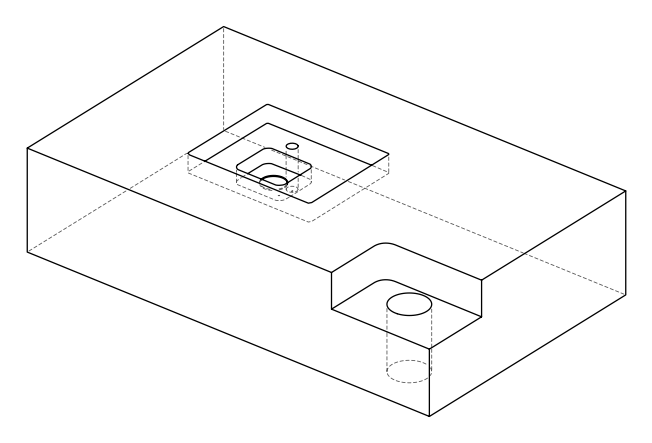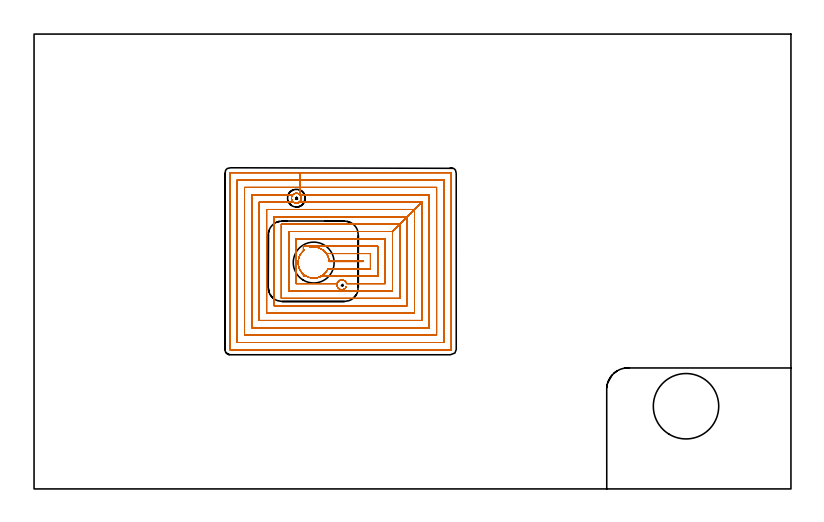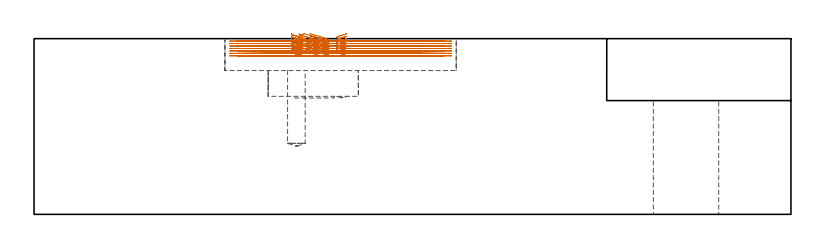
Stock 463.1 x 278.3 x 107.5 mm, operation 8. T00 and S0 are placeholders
(PLAN: 9 operations, 7 tool changes, 119.8 min)
(1 SPOT_DRILL | STEP1POCKET | NXT0321_9005460120000 | 0.03 min | 3844 mm3)
(2 SPOT_DRILL_1 | STEP1POCKET_1 | NXT0321_9005460120000 | 0.03 min | 2092 mm3)
(3 INDEXABLE_INSERT_DRILL_THROUGH_HOLE_FROM_SOLID | STEP1HOLE | NXT0302_035 | 0.3 min | 135011 mm3)
(4 DRILL_BLIND_HOLE_INTO_CENTER | STEP1POCKET | NXT0301_023 | 0.02 min | 15 mm3)
(5 DRILL_BLIND_HOLE_INTO_CENTER_1 | STEP1POCKET_1 | NXT0301_079 | 0.2 min | 4186 mm3)
(6 INDEXABLE_INSERT_DRILL_BLIND_HOLE_FROM_SOLID | STEP1POCKET_2 | UGT0302_004 | 0.02 min | 17801 mm3)
(7 MILL_CORNER_NOTCH_RECTANGULAR | CORNER_NOTCH_RECTANGULAR | NXT0201_012 | Follow Part, ap 4, ae 75% | 18.55 min | 267143 mm3)
(8 MILL_RECTANGULAR_POCKET | POCKET_RECTANGULAR_STRAIGHT | UGT0201_014 | Follow Part, ap 1.5, ae 75% | 98.09 min | 301550 mm3)
(9 MILL_RECTANGULAR_POCKET_1 | POCKET_RECTANGULAR_STRAIGHT_1 | NXT0201_012 | Follow Part, ap 4, ae 75% | 2.55 min | 32437 mm3)
(TOOL NXT0321_9005460120000 | NC Spot Drill, 142deg, 12mm, Carbide, Uncoated | D12 PA142 FL30 Z2)
(TOOL NXT0302_035 | Index. Insert Drill 40mm [880-D4000L40-05] | D40 PA176 FL200 Z2)
(TOOL NXT0301_023 | Carbide Drill 5.2mm [860.1-0520-016A1-MM 2214] | D5.2 PA140 FL28 Z2)
(TOOL NXT0301_079 | Carbide Drill 10.8mm [860.1-1080-032A1-MM 2214] | D10.8 PA140 FL55 Z2)
(TOOL UGT0302_004 | Indexable Insert Drill 25mm | D25 PA180 FL50 Z2)
(TOOL NXT0201_012 | ENDMILL 16mm [2P460-1600-NA 1630] | D16 FL38 Z6)
(TOOL UGT0201_014 | End mill 6 mm | D6 FL24 Z4)
(OP 8 MILL_RECTANGULAR_POCKET, part 1 of 2)
G17 G21 G94 G90
T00 M6
G54
G17 G0 G90 X168.656 Y147.668 S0 M3
G43 Z117.5 H0
Z110.5
G94 G1 X169.035 Y147.777 Z110.394 F250.
X170.236 Y147.964 Z110.068
X171.452 Y147.996 Z109.742
X172.662 Y147.873 Z109.417
X173.846 Y147.598 Z109.091
X174.986 Y147.174 Z108.765
X176.062 Y146.608 Z108.439
X176.424 Y146.364 Z108.322
X176.654 Y146.209 Z108.248
X176.874 Y146.041 Z108.174
X177.644 Y145.386 Z107.903
X178.326 Y144.665 Z107.637
X178.923 Y143.889 Z107.375
X179.026 Y143.738 Z107.326
X179.124 Y143.583 Z107.276
X179.357 Y143.214 Z107.159
X179.794 Y142.345 Z106.899
X180.14 Y141.436 Z106.638
X180.392 Y140.496 Z106.378
X180.547 Y139.536 Z106.117
X180.575 Y139.1 Z106.
X201.3 F500.
Y139.5
X180.541
G0 X165.583 Y130.776 Z110.5
G1 X166.27 Y130.311 Z110.278 F250.
X167.322 Y129.777 Z109.961
X168.432 Y129.377 Z109.645
X169.583 Y129.117 Z109.329
X170.757 Y129.002 Z109.013
X171.936 Y129.033 Z108.697
X173.102 Y129.209 Z108.381
X174.238 Y129.528 Z108.065
X175.325 Y129.986 Z107.749
X176.348 Y130.574 Z107.433
X177.29 Y131.284 Z107.117
X178.136 Y132.105 Z106.801
X178.813 Y132.938 Z106.513
X179.052 Y133.303 Z106.396
X179.506 Y134.078 Z106.156
X179.641 Y134.335 Z106.078
X179.76 Y134.6 Z106.
X205.8 F500.
Y144.
X178.837
G0 X162.006 Y135.808 Z110.5
G1 X162.197 Y135.175 Z110.323 F250.
X162.69 Y134.07 Z109.998
X163.319 Y133.036 Z109.674
X163.585 Y132.689 Z109.557
X163.947 Y132.27 Z109.409
X164.221 Y131.953 Z109.296
X164.96 Y131.253 Z109.024
X165.293 Y130.971 Z108.907
X166.251 Y130.323 Z108.597
X167.28 Y129.795 Z108.287
X168.367 Y129.396 Z107.977
X169.493 Y129.132 Z107.667
X170.643 Y129.007 Z107.357
X171.8 Y129.022 Z107.047
X172.946 Y129.177 Z106.737
X174.066 Y129.47 Z106.427
X175.141 Y129.897 Z106.117
X175.527 Y130.1 Z106.
X210.3 F500.
Y148.5
X164.8
Y145.609
G0 X165.368 Y146.079 Z110.5
G1 X165.242 Y145.99 Z110.458 F250.
X164.995 Y145.79 Z110.373
X164.353 Y145.2 Z110.14
X163.581 Y144.321 Z109.826
X163.33 Y143.965 Z109.71
X162.832 Y143.179 Z109.46
X162.618 Y142.798 Z109.343
X162.243 Y141.953 Z109.095
X162.104 Y141.538 Z108.978
X161.965 Y141.124 Z108.861
X161.707 Y139.942 Z108.537
X161.601 Y138.736 Z108.213
X161.648 Y137.527 Z107.888
X161.848 Y136.334 Z107.564
X162.197 Y135.175 Z107.24
X162.69 Y134.07 Z106.916
X163.319 Y133.036 Z106.591
X163.585 Y132.689 Z106.474
X163.947 Y132.27 Z106.326
X164.221 Y131.953 Z106.214
X164.8 Y131.404 Z106.
Y130.1
X166.67
G0 X191.02 Y123.656 Z110.5
G1 X191.005 Y123.613 Z110.488
X190.93 Y123.463 Z110.443
X190.798 Y123.249 Z110.375
X190.419 Y122.784 Z110.215
X189.955 Y122.405 Z110.054
X189.74 Y122.272 Z109.986
X189.592 Y122.197 Z109.942
X189.066 Y122.009 Z109.792
X188.607 Y121.925 Z109.667
X188.148 Y121.913 Z109.544
X187.633 Y121.989 Z109.404
X187.206 Y122.115 Z109.285
X186.828 Y122.292 Z109.173
X186.266 Y122.708 Z108.986
X185.83 Y123.222 Z108.805
X185.57 Y123.683 Z108.664
X185.38 Y124.218 Z108.511
X185.329 Y124.454 Z108.447
X185.315 Y124.696 Z108.382
X185.3 Y124.945 Z108.315
X185.36 Y125.489 Z108.168
X185.511 Y125.977 Z108.031
X185.781 Y126.525 Z107.868
X185.8 Y126.555 Z107.858
X186.101 Y126.933 Z107.728
X186.277 Y127.108 Z107.662
X186.667 Y127.414 Z107.529
X186.684 Y127.425 Z107.524
X187.231 Y127.692 Z107.361
X187.724 Y127.838 Z107.223
X188.135 Y127.887 Z107.112
X188.661 Y127.874 Z106.971
X189.005 Y127.812 Z106.877
X189.528 Y127.626 Z106.729
X189.967 Y127.379 Z106.594
X190.488 Y126.937 Z106.411
X190.907 Y126.375 Z106.223
X191.08 Y126.007 Z106.114
X191.169 Y125.71 Z106.031
X191.202 Y125.6 Z106.
X214.8 F500.
Y153.
X160.3
Y125.6
X185.395
G0 X157.621 Y177.094 Z110.5
G1 X157.593 Y177.172 Z110.478 F250.
X157.573 Y177.251 Z110.456
X157.53 Y177.517 Z110.384
X157.512 Y178.023 Z110.248
X157.57 Y178.509 Z110.117
X157.694 Y178.934 Z109.998
X157.954 Y179.479 Z109.836
X158.085 Y179.689 Z109.77
X158.239 Y179.88 Z109.704
X158.644 Y180.263 Z109.555
X158.897 Y180.431 Z109.474
X159.456 Y180.704 Z109.307
X159.814 Y180.818 Z109.206
X160.347 Y180.887 Z109.062
X160.818 Y180.875 Z108.936
X161.235 Y180.801 Z108.822
X161.722 Y180.628 Z108.684
X162.207 Y180.354 Z108.535
X162.702 Y179.928 Z108.36
X163.113 Y179.359 Z108.172
X163.163 Y179.252 Z108.14
X163.297 Y178.961 Z108.054
X163.433 Y178.483 Z107.921
X163.488 Y178.023 Z107.797
X163.472 Y177.563 Z107.674
X163.446 Y177.429 Z107.637
X163.382 Y177.104 Z107.548
X163.184 Y176.568 Z107.395
X163.139 Y176.479 Z107.368
X162.961 Y176.195 Z107.279
X162.611 Y175.772 Z107.132
X162.591 Y175.752 Z107.124
X162.18 Y175.423 Z106.983
X161.839 Y175.218 Z106.876
X161.809 Y175.203 Z106.867
X161.701 Y175.165 Z106.836
X161.265 Y175.009 Z106.712
X160.806 Y174.925 Z106.588
X160.347 Y174.913 Z106.464
X159.888 Y174.973 Z106.34
X159.387 Y175.121 Z106.2
X159.082 Y175.259 Z106.111
X159.043 Y175.281 Z106.099
X158.747 Y175.5 Z106.
X137.8 F500.
Y103.1
X237.3
Y175.5
X219.3 Y157.5
X155.8
Y121.1
X219.3
Y157.5
X223.8 Y162.
X151.3
Y116.6
X223.8
Y162.
X228.3 Y166.5
X146.8
Y112.1
X228.3
Y166.5
X232.8 Y171.
X142.3
Y107.6
X232.8
Y171.
X237.3 Y175.5
X162.277
G0 X157.537 Y178.234 Z110.5
G1 X157.512 Y178.023 Z110.443 F250.
X157.53 Y177.517 Z110.307
X157.573 Y177.251 Z110.235
X157.593 Y177.172 Z110.213
X157.669 Y176.964 Z110.154
X157.79 Y176.637 Z110.06
X158.034 Y176.211 Z109.929
X158.489 Y175.69 Z109.744
X159.043 Y175.281 Z109.559
X159.082 Y175.259 Z109.547
X159.387 Y175.121 Z109.457
X159.888 Y174.973 Z109.317
X160.347 Y174.913 Z109.193
X160.806 Y174.925 Z109.07
X161.265 Y175.009 Z108.945
X161.84 Y175.218 Z108.781
X162.18 Y175.423 Z108.675
X162.591 Y175.752 Z108.534
X162.611 Y175.772 Z108.526
X162.961 Y176.195 Z108.379
X163.139 Y176.479 Z108.289
X163.184 Y176.568 Z108.263
X163.382 Y177.104 Z108.109
X163.446 Y177.429 Z108.021
X163.472 Y177.563 Z107.984
X163.488 Y178.023 Z107.861
X163.433 Y178.483 Z107.737
X163.297 Y178.961 Z107.604
X163.163 Y179.252 Z107.518
X163.113 Y179.359 Z107.486
X162.702 Y179.928 Z107.298
X162.207 Y180.354 Z107.123
X161.722 Y180.628 Z106.974
X161.235 Y180.801 Z106.835
X160.818 Y180.875 Z106.722
X160.347 Y180.887 Z106.596
X159.814 Y180.818 Z106.451
X159.456 Y180.704 Z106.351
X158.897 Y180.431 Z106.184
X158.85 Y180.4 Z106.169
X158.644 Y180.263 Z106.103
X158.595 Y180.224 Z106.086
X158.365 Y180. Z106.
X133.3 F500.
Y98.6
X241.8
Y180.
X162.618
Y184.5
X128.8
Y94.1
X246.3
Y184.5
X162.618
Y189.
X124.3
Y89.6
X250.8
Y189.
X162.618
Y193.5
X120.
G3 X119.8 Y193.3 R0.2
G1 Y85.3
G3 X120. Y85.1 R0.2
G1 X255.1
G3 X255.3 Y85.3 R0.2
G1 Y193.3
G3 X255.1 Y193.5 R0.2
G1 X162.618
X161.618
G0 X168.652 Y147.679 Z109.
G1 X169.738 Y147.906 Z108.703 F250.
X170.924 Y148.001 Z108.384
X172.112 Y147.949 Z108.065
X173.285 Y147.748 Z107.746
X174.424 Y147.403 Z107.428
X175.511 Y146.919 Z107.109
X176.529 Y146.304 Z106.79
X176.876 Y146.039 Z106.673
X177.644 Y145.386 Z106.403
X178.326 Y144.665 Z106.137
X178.923 Y143.889 Z105.875
X179.17 Y143.529 Z105.758
X179.68 Y142.595 Z105.472
X180.082 Y141.61 Z105.187
X180.373 Y140.586 Z104.902
X180.547 Y139.536 Z104.617
X180.575 Y139.1 Z104.5
X201.3 F500.
Y139.5
X180.541
G0 X165.582 Y130.777 Z109.
G1 X166.282 Y130.304 Z108.774 F250.
X167.354 Y129.764 Z108.452
X168.484 Y129.362 Z108.131
X169.657 Y129.106 Z107.809
X170.852 Y128.999 Z107.488
X172.051 Y129.044 Z107.166
X173.235 Y129.239 Z106.845
X174.385 Y129.581 Z106.523
X175.483 Y130.066 Z106.201
X176.511 Y130.684 Z105.88
X177.453 Y131.427 Z105.558
X178.294 Y132.283 Z105.237
X178.564 Y132.626 Z105.12
X178.823 Y132.954 Z105.008
X179.052 Y133.303 Z104.896
X179.506 Y134.078 Z104.656
X179.641 Y134.335 Z104.578
X179.76 Y134.6 Z104.5
X205.8 F500.
Y144.
X178.837
G0 X162.002 Y135.807 Z109.
G1 X162.246 Y135.045 Z108.786 F250.
X162.722 Y134.008 Z108.48
X163.319 Y133.036 Z108.174
X163.585 Y132.689 Z108.057
X164.221 Y131.953 Z107.796
X164.955 Y131.258 Z107.525
X165.288 Y130.976 Z107.409
X166.246 Y130.326 Z107.098
X167.276 Y129.797 Z106.788
X168.362 Y129.398 Z106.478
X169.489 Y129.133 Z106.168
X170.64 Y129.007 Z105.858
X171.798 Y129.022 Z105.547
X172.945 Y129.177 Z105.237
X174.065 Y129.47 Z104.927
X175.141 Y129.897 Z104.617
X175.527 Y130.1 Z104.5
X210.3 F500.
Y148.5
X164.8
Y145.609
G0 X165.368 Y146.08 Z109.
G1 X165.242 Y145.99 Z108.958 F250.
X164.36 Y145.207 Z108.642
X163.581 Y144.321 Z108.326
X163.33 Y143.965 Z108.21
X162.832 Y143.179 Z107.96
X162.618 Y142.798 Z107.843
X162.167 Y141.75 Z107.537
X161.844 Y140.655 Z107.232
X161.654 Y139.53 Z106.926
X161.599 Y138.39 Z106.62
X161.681 Y137.252 Z106.314
X161.898 Y136.132 Z106.009
X162.246 Y135.045 Z105.703
X162.722 Y134.008 Z105.397
X163.319 Y133.036 Z105.091
X163.585 Y132.689 Z104.974
X164.221 Y131.953 Z104.714
X164.8 Y131.404 Z104.5
Y130.1
X166.671
G0 X191.021 Y123.657 Z109.
G1 X191.005 Y123.613 Z108.987
X190.93 Y123.463 Z108.943
X190.798 Y123.249 Z108.875
X190.419 Y122.784 Z108.714
X189.955 Y122.405 Z108.554
X189.74 Y122.272 Z108.486
X189.592 Y122.197 Z108.442
X189.066 Y122.009 Z108.292
X188.607 Y121.925 Z108.167
X188.148 Y121.913 Z108.044
X187.689 Y121.972 Z107.92
X187.206 Y122.115 Z107.785
X186.828 Y122.292 Z107.673
X186.266 Y122.708 Z107.486
X185.83 Y123.222 Z107.305
X185.57 Y123.683 Z107.163
X185.38 Y124.218 Z107.011
X185.327 Y124.461 Z106.945
X185.308 Y125.108 Z106.771
X185.423 Y125.744 Z106.598
X185.511 Y125.977 Z106.531
X185.781 Y126.525 Z106.368
X185.8 Y126.555 Z106.358
X186.101 Y126.933 Z106.228
X186.277 Y127.108 Z106.162
X186.667 Y127.414 Z106.029
X186.684 Y127.425 Z106.024
X187.231 Y127.692 Z105.861
X187.724 Y127.838 Z105.723
X188.135 Y127.887 Z105.612
X188.661 Y127.874 Z105.471
X188.874 Y127.842 Z105.413
X189.005 Y127.812 Z105.377
X189.527 Y127.626 Z105.229
X189.969 Y127.378 Z105.093
X190.488 Y126.937 Z104.911
X190.907 Y126.375 Z104.723
X191.08 Y126.007 Z104.614
X191.202 Y125.6 Z104.5
X214.8 F500.
Y153.
X160.3
Y125.6
X185.395
G0 X157.621 Y177.094 Z109.
G1 X157.593 Y177.172 Z108.978 F250.
X157.573 Y177.251 Z108.956
X157.53 Y177.517 Z108.884
X157.512 Y178.022 Z108.748
X157.571 Y178.514 Z108.616
X157.694 Y178.934 Z108.498
X157.954 Y179.479 Z108.336
X158.085 Y179.689 Z108.27
X158.365 Y180.015 Z108.155
X158.689 Y180.298 Z108.04
X158.897 Y180.431 Z107.974
X159.456 Y180.704 Z107.807
X159.814 Y180.818 Z107.706
X160.347 Y180.887 Z107.562
X160.818 Y180.875 Z107.436
X161.235 Y180.801 Z107.322
X161.722 Y180.628 Z107.184
X162.207 Y180.354 Z107.035
X162.702 Y179.928 Z106.86
X163.113 Y179.359 Z106.672
X163.297 Y178.961 Z106.554
X163.433 Y178.483 Z106.421
X163.488 Y178.023 Z106.297
X163.472 Y177.563 Z106.174
X163.382 Y177.104 Z106.048
X163.184 Y176.568 Z105.895
X163.139 Y176.479 Z105.868
X162.961 Y176.195 Z105.779
X162.611 Y175.772 Z105.632
X162.591 Y175.752 Z105.624
X162.18 Y175.423 Z105.483
X161.84 Y175.218 Z105.376
X161.809 Y175.203 Z105.367
X161.265 Y175.009 Z105.212
X160.806 Y174.925 Z105.088
X160.347 Y174.913 Z104.964
X159.888 Y174.973 Z104.84
X159.387 Y175.121 Z104.7
X159.082 Y175.259 Z104.611
X159.043 Y175.281 Z104.599
X158.747 Y175.5 Z104.5
X137.8 F500.
Y103.1
X237.3
Y175.5
X219.3 Y157.5
X155.8
Y121.1
X219.3
Y157.5
X223.8 Y162.
X151.3
Y116.6
X223.8
Y162.
X228.3 Y166.5
X146.8
Y112.1
X228.3
Y166.5
X232.8 Y171.
X142.3
Y107.6
X232.8
Y171.
X237.3 Y175.5
X162.277
G0 X157.537 Y178.234 Z109.
G1 X157.512 Y178.022 Z108.943 F250.
X157.53 Y177.517 Z108.807
X157.573 Y177.251 Z108.735
X157.593 Y177.172 Z108.713
X157.79 Y176.637 Z108.561
X158.034 Y176.211 Z108.429
X158.489 Y175.69 Z108.244
X159.043 Y175.281 Z108.059
X159.082 Y175.259 Z108.047
X159.387 Y175.121 Z107.958
X159.888 Y174.973 Z107.817
X160.347 Y174.913 Z107.693
X160.806 Y174.925 Z107.57
X161.265 Y175.009 Z107.445
X161.809 Y175.203 Z107.291
X161.84 Y175.218 Z107.282
X162.18 Y175.423 Z107.175
X162.591 Y175.752 Z107.034
X162.611 Y175.772 Z107.026
X162.961 Y176.195 Z106.879
X163.139 Y176.479 Z106.789
X163.184 Y176.568 Z106.763
X163.382 Y177.104 Z106.61
X163.472 Y177.563 Z106.484
X163.488 Y178.023 Z106.361
X163.433 Y178.483 Z106.237
X163.297 Y178.961 Z106.104
X163.113 Y179.359 Z105.986
X162.702 Y179.928 Z105.798
X162.207 Y180.354 Z105.623
X161.722 Y180.628 Z105.474
X161.235 Y180.801 Z105.335
X160.818 Y180.875 Z105.222
X160.347 Y180.887 Z105.096
X159.814 Y180.818 Z104.952
X159.456 Y180.704 Z104.851
X158.897 Y180.431 Z104.684
X158.689 Y180.298 Z104.618
X158.538 Y180.176 Z104.566
X158.365 Y180. Z104.5
X133.3 F500.
Y98.6
X241.8
Y180.
X162.618
Y184.5
X128.8
Y94.1
X246.3
Y184.5
X162.618
Y189.
X124.3
Y89.6
X250.8
Y189.
X162.618
Y193.5
X120.
G3 X119.8 Y193.3 R0.2
G1 Y85.3
G3 X120. Y85.1 R0.2
G1 X255.1
G3 X255.3 Y85.3 R0.2
G1 Y193.3
G3 X255.1 Y193.5 R0.2
G1 X162.618
X161.618
G0 X168.656 Y147.67 Z107.5
G1 X169.047 Y147.78 Z107.391 F250.
X170.153 Y147.956 Z107.091
X171.272 Y148.001 Z106.791
X172.389 Y147.915 Z106.491
X173.488 Y147.698 Z106.191
X174.554 Y147.354 Z105.89
X175.572 Y146.887 Z105.59
X176.528 Y146.305 Z105.29
X176.876 Y146.04 Z105.173
X177.647 Y145.383 Z104.902
X178.328 Y144.663 Z104.636
X178.923 Y143.889 Z104.375
X179.17 Y143.529 Z104.258
X179.68 Y142.595 Z103.972
X180.082 Y141.61 Z103.687
X180.373 Y140.586 Z103.402
X180.547 Y139.536 Z103.117
X180.575 Y139.1 Z103.
X201.3 F500.
Y139.5
X180.541
G0 X165.582 Y130.777 Z107.5
G1 X166.282 Y130.305 Z107.274 F250.
X167.354 Y129.764 Z106.952
X168.485 Y129.362 Z106.63
X169.658 Y129.106 Z106.309
X170.854 Y128.999 Z105.987
X172.053 Y129.044 Z105.665
X173.238 Y129.239 Z105.344
X174.388 Y129.582 Z105.022
X175.486 Y130.068 Z104.7
X176.515 Y130.687 Z104.379
X177.457 Y131.431 Z104.057
X178.298 Y132.288 Z103.735
X178.568 Y132.63 Z103.618
X178.825 Y132.956 Z103.507
X179.052 Y133.303 Z103.396
X179.506 Y134.078 Z103.156
X179.641 Y134.335 Z103.078
X179.76 Y134.6 Z103.
X205.8 F500.
Y144.
X178.837
G0 X162.005 Y135.808 Z107.5
G1 X162.219 Y135.116 Z107.306 F250.
X162.705 Y134.042 Z106.99
X163.319 Y133.036 Z106.674
X163.585 Y132.689 Z106.557
X164.224 Y131.949 Z106.295
X164.954 Y131.258 Z106.026
X165.287 Y130.976 Z105.909
X166.245 Y130.326 Z105.599
X167.275 Y129.798 Z105.288
X168.362 Y129.398 Z104.978
X169.489 Y129.133 Z104.668
X170.64 Y129.007 Z104.358
X171.797 Y129.022 Z104.047
X172.945 Y129.177 Z103.737
X174.065 Y129.47 Z103.427
X175.141 Y129.897 Z103.117
X175.527 Y130.1 Z103.
X210.3 F500.
Y148.5
X164.8
Y145.609
G0 X165.367 Y146.079 Z107.5
G1 X165.241 Y145.989 Z107.458 F250.
X164.667 Y145.502 Z107.257
X164.133 Y144.971 Z107.055
X163.851 Y144.639 Z106.938
X163.576 Y144.313 Z106.824
X163.33 Y143.965 Z106.71
X162.834 Y143.182 Z106.461
X162.628 Y142.815 Z106.348
X162.454 Y142.431 Z106.236
X162.274 Y142.033 Z106.119
X161.907 Y140.913 Z105.803
X161.681 Y139.756 Z105.487
X161.599 Y138.58 Z105.171
X161.662 Y137.403 Z104.855
X161.87 Y136.242 Z104.539
X162.219 Y135.116 Z104.223
X162.705 Y134.042 Z103.907
X163.319 Y133.036 Z103.591
X163.585 Y132.689 Z103.474
X164.224 Y131.949 Z103.212
X164.8 Y131.404 Z103.
Y130.1
X166.671
G0 X191.021 Y123.657 Z107.5
G1 X191.005 Y123.613 Z107.487
X190.93 Y123.463 Z107.443
X190.798 Y123.249 Z107.375
X190.419 Y122.784 Z107.214
X189.955 Y122.405 Z107.054
X189.74 Y122.272 Z106.986
X189.592 Y122.197 Z106.942
X189.066 Y122.009 Z106.792
X188.607 Y121.925 Z106.667
X188.148 Y121.913 Z106.544
X187.689 Y121.972 Z106.42
X187.206 Y122.115 Z106.285
X186.828 Y122.292 Z106.173
X186.265 Y122.708 Z105.986
X185.829 Y123.222 Z105.805
X185.571 Y123.682 Z105.664
X185.38 Y124.218 Z105.511
X185.327 Y124.461 Z105.445
X185.308 Y125.108 Z105.271
X185.423 Y125.744 Z105.098
X185.511 Y125.977 Z105.031
X185.781 Y126.525 Z104.868
X185.8 Y126.555 Z104.858
X186.101 Y126.933 Z104.728
X186.277 Y127.108 Z104.662
X186.667 Y127.414 Z104.529
X186.684 Y127.425 Z104.524
X187.201 Y127.677 Z104.37
X187.231 Y127.692 Z104.361
X187.727 Y127.838 Z104.222
X188.135 Y127.887 Z104.112
X188.661 Y127.874 Z103.971
X188.874 Y127.842 Z103.913
X189.005 Y127.812 Z103.877
X189.527 Y127.626 Z103.729
X189.969 Y127.378 Z103.593
X190.488 Y126.937 Z103.411
X190.907 Y126.375 Z103.223
X191.08 Y126.007 Z103.114
X191.202 Y125.6 Z103.
X214.8 F500.
Y153.
X160.3
Y125.6
X185.395
G0 X157.621 Y177.094 Z107.5
G1 X157.593 Y177.172 Z107.478 F250.
X157.573 Y177.251 Z107.456
X157.53 Y177.517 Z107.384
X157.512 Y178.022 Z107.248
X157.571 Y178.514 Z107.115
X157.694 Y178.934 Z106.998
X157.954 Y179.479 Z106.836
X158.085 Y179.689 Z106.77
X158.365 Y180.015 Z106.655
X158.689 Y180.298 Z106.54
X158.897 Y180.431 Z106.474
X159.456 Y180.704 Z106.307
X159.814 Y180.818 Z106.206
X160.347 Y180.887 Z106.062
X160.818 Y180.875 Z105.936
X161.235 Y180.801 Z105.822
X161.722 Y180.628 Z105.684
X162.207 Y180.354 Z105.535
X162.702 Y179.928 Z105.36
X163.113 Y179.359 Z105.171
X163.297 Y178.961 Z105.054
X163.433 Y178.483 Z104.921
X163.488 Y178.023 Z104.797
X163.472 Y177.563 Z104.674
X163.382 Y177.104 Z104.548
X163.184 Y176.568 Z104.395
X163.139 Y176.479 Z104.368
X162.961 Y176.195 Z104.278
X162.611 Y175.772 Z104.131
X162.591 Y175.752 Z104.124
X162.18 Y175.423 Z103.983
X161.84 Y175.218 Z103.876
X161.809 Y175.203 Z103.867
X161.265 Y175.009 Z103.712
X160.806 Y174.925 Z103.587
X160.347 Y174.913 Z103.464
X159.888 Y174.973 Z103.34
X159.387 Y175.121 Z103.2
X159.082 Y175.259 Z103.111
X159.044 Y175.28 Z103.099
X158.747 Y175.5 Z103.
X137.8 F500.
Y103.1
X237.3
Y175.5
X219.3 Y157.5
X155.8
Y121.1
X219.3
Y157.5
X223.8 Y162.
X151.3
Y116.6
X223.8
Y162.
X228.3 Y166.5
X146.8
Y112.1
X228.3
Y166.5
X232.8 Y171.
X142.3
Y107.6
X232.8
Y171.
X237.3 Y175.5
X162.277
G0 X157.537 Y178.234 Z107.5
G1 X157.512 Y178.022 Z107.443 F250.
X157.53 Y177.517 Z107.307
X157.573 Y177.251 Z107.235
X157.593 Y177.172 Z107.213
X157.79 Y176.637 Z107.061
X158.034 Y176.211 Z106.929
X158.488 Y175.692 Z106.744
X159.044 Y175.28 Z106.559
X159.082 Y175.259 Z106.547
X159.387 Y175.121 Z106.458
X159.888 Y174.973 Z106.317
X160.347 Y174.913 Z106.193
X160.806 Y174.925 Z106.07
X161.265 Y175.009 Z105.945
X161.809 Y175.203 Z105.791
X161.84 Y175.218 Z105.782
X162.18 Y175.423 Z105.675
X162.591 Y175.752 Z105.534
X162.611 Y175.772 Z105.526
X162.961 Y176.195 Z105.379
X163.139 Y176.479 Z105.289
X163.184 Y176.568 Z105.263
X163.382 Y177.104 Z105.11
X163.472 Y177.563 Z104.984
X163.488 Y178.023 Z104.861
X163.433 Y178.483 Z104.737
X163.297 Y178.961 Z104.604
X163.113 Y179.359 Z104.486
X162.702 Y179.928 Z104.298
X162.207 Y180.354 Z104.123
X161.722 Y180.628 Z103.974
X161.235 Y180.801 Z103.835
X160.818 Y180.875 Z103.722
X160.347 Y180.887 Z103.596
X159.814 Y180.818 Z103.452
X159.456 Y180.704 Z103.351
X158.897 Y180.431 Z103.184
X158.689 Y180.298 Z103.118
X158.538 Y180.176 Z103.066
X158.365 Y180. Z103.
X133.3 F500.
Y98.6
X241.8
Y180.
X162.618
Y184.5
X128.8
Y94.1
X246.3
Y184.5
X162.618
Y189.
X124.3
Y89.6
X250.8
Y189.
X162.618
Y193.5
X120.
G3 X119.8 Y193.3 R0.2
G1 Y85.3
G3 X120. Y85.1 R0.2
G1 X255.1
G3 X255.3 Y85.3 R0.2
G1 Y193.3
G3 X255.1 Y193.5 R0.2
G1 X162.618
X161.618
G0 X168.654 Y147.672 Z106.
G1 X169.602 Y147.885 Z105.74 F250.
X170.809 Y147.999 Z105.415
X172.02 Y147.958 Z105.09
X173.217 Y147.764 Z104.765
X174.379 Y147.42 Z104.44
X175.488 Y146.932 Z104.116
X176.526 Y146.306 Z103.791
X176.873 Y146.042 Z103.674
X177.647 Y145.383 Z103.402
X178.33 Y144.659 Z103.135
X178.923 Y143.889 Z102.875
X179.17 Y143.529 Z102.758
X179.68 Y142.595 Z102.472
X180.082 Y141.61 Z102.187
X180.373 Y140.586 Z101.902
X180.547 Y139.536 Z101.617
X180.575 Y139.1 Z101.5
X201.3 F500.
Y139.5
X180.541
G0 X165.582 Y130.776 Z106.
G1 X166.263 Y130.316 Z105.78 F250.
X167.307 Y129.784 Z105.466
X168.408 Y129.384 Z105.152
X169.55 Y129.123 Z104.838
X170.715 Y129.004 Z104.524
X171.886 Y129.029 Z104.21
X173.046 Y129.197 Z103.896
X174.176 Y129.507 Z103.583
X175.259 Y129.953 Z103.269
X176.279 Y130.529 Z102.955
X177.221 Y131.226 Z102.641
X178.07 Y132.033 Z102.327
X178.813 Y132.938 Z102.013
X179.052 Y133.303 Z101.896
X179.506 Y134.078 Z101.656
X179.641 Y134.335 Z101.578
X179.76 Y134.6 Z101.5
X205.8 F500.
Y144.
X178.837
G0 X162.004 Y135.807 Z106.
G1 X162.219 Y135.115 Z105.806 F250.
X162.705 Y134.041 Z105.49
X163.319 Y133.035 Z105.174
X163.585 Y132.689 Z105.057
X164.225 Y131.948 Z104.795
X164.959 Y131.253 Z104.524
X165.292 Y130.972 Z104.407
X166.25 Y130.323 Z104.097
X167.28 Y129.795 Z103.787
X168.366 Y129.396 Z103.477
X169.493 Y129.132 Z103.167
X170.643 Y129.007 Z102.857
X171.8 Y129.022 Z102.547
X172.946 Y129.177 Z102.237
X174.066 Y129.47 Z101.927
X175.141 Y129.897 Z101.617
X175.527 Y130.1 Z101.5
X210.3 F500.
Y148.5
X164.8
Y145.609
G0 X165.367 Y146.079 Z106.
G1 X165.241 Y145.989 Z105.958 F250.
X164.665 Y145.501 Z105.756
X164.131 Y144.969 Z105.554
X163.849 Y144.636 Z105.437
X163.575 Y144.312 Z105.323
X163.33 Y143.965 Z105.21
X162.837 Y143.186 Z104.963
X162.628 Y142.816 Z104.849
X162.453 Y142.429 Z104.735
X162.273 Y142.031 Z104.618
X161.906 Y140.911 Z104.302
X161.68 Y139.754 Z103.986
X161.598 Y138.578 Z103.671
X161.662 Y137.401 Z103.355
X161.87 Y136.241 Z103.039
X162.219 Y135.115 Z102.723
X162.705 Y134.041 Z102.407
X163.319 Y133.035 Z102.091
X163.585 Y132.689 Z101.974
X164.225 Y131.948 Z101.712
X164.8 Y131.404 Z101.5
Y130.1
X166.67
G0 X191.021 Y123.656 Z106.
G1 X191.005 Y123.613 Z105.988
X190.93 Y123.463 Z105.943
X190.798 Y123.249 Z105.875
X190.419 Y122.784 Z105.714
X189.955 Y122.405 Z105.554
X189.74 Y122.272 Z105.486
X189.592 Y122.197 Z105.442
X189.066 Y122.009 Z105.292
X188.607 Y121.925 Z105.167
X188.148 Y121.913 Z105.044
X187.689 Y121.972 Z104.92
X187.206 Y122.115 Z104.785
X186.828 Y122.292 Z104.673
X186.265 Y122.708 Z104.486
X185.829 Y123.223 Z104.305
X185.571 Y123.682 Z104.164
X185.38 Y124.218 Z104.011
X185.327 Y124.461 Z103.945
X185.308 Y125.108 Z103.771
X185.423 Y125.744 Z103.598
X185.511 Y125.977 Z103.531
X185.781 Y126.525 Z103.368
X185.8 Y126.555 Z103.358
X186.101 Y126.933 Z103.228
X186.277 Y127.108 Z103.162
X186.667 Y127.414 Z103.029
X186.684 Y127.425 Z103.024
X187.201 Y127.677 Z102.87
X187.231 Y127.692 Z102.861
X187.727 Y127.838 Z102.722
X188.135 Y127.887 Z102.612
X188.661 Y127.874 Z102.471
X188.874 Y127.842 Z102.413
X189.005 Y127.812 Z102.377
X189.528 Y127.626 Z102.229
X189.967 Y127.379 Z102.094
X190.488 Y126.937 Z101.911
X190.907 Y126.375 Z101.723
X191.08 Y126.007 Z101.614
X191.202 Y125.6 Z101.5
X214.8 F500.
Y153.
X160.3
Y125.6
X185.395
G0 X157.621 Y177.094 Z106.
G1 X157.593 Y177.172 Z105.978 F250.
X157.573 Y177.251 Z105.956
X157.53 Y177.517 Z105.884
X157.512 Y178.023 Z105.748
X157.571 Y178.511 Z105.616
X157.694 Y178.934 Z105.498
X157.954 Y179.479 Z105.336
X158.085 Y179.689 Z105.27
X158.365 Y180.015 Z105.155
X158.689 Y180.298 Z105.04
X158.897 Y180.431 Z104.974
X159.456 Y180.704 Z104.807
X159.814 Y180.818 Z104.706
X160.347 Y180.887 Z104.562
X160.818 Y180.875 Z104.436
X161.235 Y180.801 Z104.322
X161.722 Y180.628 Z104.184
X162.207 Y180.354 Z104.035
X162.702 Y179.928 Z103.86
X163.113 Y179.359 Z103.672
X163.297 Y178.961 Z103.554
X163.433 Y178.483 Z103.421
X163.488 Y178.023 Z103.297
X163.472 Y177.563 Z103.174
X163.382 Y177.104 Z103.048
X163.184 Y176.568 Z102.895
X163.139 Y176.479 Z102.868
X162.961 Y176.195 Z102.779
X162.611 Y175.772 Z102.631
X162.591 Y175.752 Z102.624
X162.18 Y175.423 Z102.483
X161.84 Y175.218 Z102.376
X161.809 Y175.203 Z102.367
X161.265 Y175.009 Z102.212
X160.806 Y174.925 Z102.087
X160.347 Y174.913 Z101.964
X159.888 Y174.973 Z101.84
X159.387 Y175.121 Z101.7
X159.082 Y175.259 Z101.611
X159.044 Y175.28 Z101.599
X158.747 Y175.5 Z101.5
X137.8 F500.
Y103.1
X237.3
Y175.5
X219.3 Y157.5
X155.8
Y121.1
X219.3
Y157.5
X223.8 Y162.
X151.3
Y116.6
X223.8
Y162.
X228.3 Y166.5
X146.8
Y112.1
X228.3
Y166.5
X232.8 Y171.
X142.3
Y107.6
X232.8
Y171.
X237.3 Y175.5
X162.277
G0 X157.537 Y178.234 Z106.
G1 X157.512 Y178.023 Z105.943 F250.
X157.53 Y177.517 Z105.807
X157.573 Y177.251 Z105.735
X157.593 Y177.172 Z105.713
X157.79 Y176.637 Z105.561
X158.034 Y176.211 Z105.429
X158.488 Y175.692 Z105.244
X159.044 Y175.28 Z105.059
X159.082 Y175.259 Z105.047
X159.387 Y175.121 Z104.958
X159.888 Y174.973 Z104.817
X160.347 Y174.913 Z104.693
X160.806 Y174.925 Z104.57
X161.265 Y175.009 Z104.445
X161.809 Y175.203 Z104.291
X161.84 Y175.218 Z104.282
X162.18 Y175.423 Z104.175
X162.591 Y175.752 Z104.034
X162.611 Y175.772 Z104.026
X162.961 Y176.195 Z103.879
X163.139 Y176.479 Z103.789
X163.184 Y176.568 Z103.763
X163.382 Y177.104 Z103.61
X163.472 Y177.563 Z103.484
X163.488 Y178.023 Z103.361
X163.433 Y178.483 Z103.237
X163.297 Y178.961 Z103.104
X163.113 Y179.359 Z102.986
X162.702 Y179.928 Z102.798
X162.207 Y180.354 Z102.623
X161.722 Y180.628 Z102.474
X161.235 Y180.801 Z102.335
X160.818 Y180.875 Z102.222
X160.347 Y180.887 Z102.096
X159.814 Y180.818 Z101.952
X159.456 Y180.704 Z101.851
X158.897 Y180.431 Z101.684
X158.689 Y180.298 Z101.618
X158.538 Y180.176 Z101.566
X158.365 Y180. Z101.5
X133.3 F500.
Y98.6
X241.8
Y180.
X162.618
Y184.5
X128.8
Y94.1
X246.3
Y184.5
X162.618
Y189.
X124.3
Y89.6
X250.8
Y189.
X162.618
Y193.5
X120.
G3 X119.8 Y193.3 R0.2
G1 Y85.3
G3 X120. Y85.1 R0.2
G1 X255.1
G3 X255.3 Y85.3 R0.2
G1 Y193.3
G3 X255.1 Y193.5 R0.2
G1 X162.618
X161.618
G0 X168.652 Y147.678 Z104.5
G1 X169.721 Y147.903 Z104.207 F250.
X170.909 Y148.001 Z103.888
X172.1 Y147.95 Z103.568
X173.275 Y147.751 Z103.249
X174.417 Y147.406 Z102.93
X175.506 Y146.922 Z102.61
X176.526 Y146.306 Z102.291
X176.874 Y146.041 Z102.174
X177.644 Y145.386 Z101.903
X178.33 Y144.659 Z101.635
X178.923 Y143.889 Z101.375
X179.17 Y143.529 Z101.258
X179.68 Y142.595 Z100.972
X180.082 Y141.61 Z100.687
X180.373 Y140.586 Z100.402
X180.547 Y139.536 Z100.117
X180.575 Y139.1 Z100.
X201.3 F500.
Y139.5
X180.541
G0 X165.582 Y130.777 Z104.5
G1 X166.296 Y130.296 Z104.269 F250.
X167.377 Y129.753 Z103.945
X168.518 Y129.352 Z103.621
X169.701 Y129.099 Z103.297
X170.906 Y128.998 Z102.973
X172.115 Y129.05 Z102.649
X173.307 Y129.256 Z102.325
X174.463 Y129.61 Z102.001
X175.565 Y130.109 Z101.677
X176.595 Y130.743 Z101.352
X177.536 Y131.503 Z101.028
X178.373 Y132.376 Z100.704
X178.857 Y133.005 Z100.492
X179.052 Y133.303 Z100.396
X179.506 Y134.078 Z100.156
X179.641 Y134.335 Z100.078
X179.76 Y134.6 Z100.
X205.8 F500.
Y144.
X178.837
G0 X162.005 Y135.808 Z104.5
G1 X162.219 Y135.116 Z104.306 F250.
X162.705 Y134.042 Z103.99
X163.319 Y133.036 Z103.674
X163.585 Y132.689 Z103.557
X164.22 Y131.954 Z103.297
X164.96 Y131.253 Z103.024
X165.293 Y130.971 Z102.907
X166.251 Y130.323 Z102.597
X167.281 Y129.795 Z102.287
X168.367 Y129.396 Z101.977
X169.493 Y129.132 Z101.667
X170.643 Y129.007 Z101.357
X171.8 Y129.022 Z101.047
X172.946 Y129.177 Z100.737
X174.066 Y129.47 Z100.427
X175.141 Y129.897 Z100.117
X175.527 Y130.1 Z100.
X210.3 F500.
Y148.5
X164.8
Y145.609
G0 X165.368 Y146.079 Z104.5
G1 X165.241 Y145.989 Z104.458 F250.
X164.666 Y145.501 Z104.256
X164.132 Y144.97 Z104.054
X163.85 Y144.637 Z103.937
X163.575 Y144.312 Z103.823
X163.33 Y143.965 Z103.71
X162.837 Y143.186 Z103.463
X162.629 Y142.817 Z103.349
X162.454 Y142.43 Z103.235
X162.274 Y142.032 Z103.118
X161.907 Y140.912 Z102.802
X161.681 Y139.755 Z102.486
X161.599 Y138.579 Z102.171
X161.662 Y137.402 Z101.855
X161.87 Y136.242 Z101.539
X162.219 Y135.116 Z101.223
X162.705 Y134.042 Z100.907
X163.319 Y133.036 Z100.591
X163.585 Y132.689 Z100.474
X164.22 Y131.954 Z100.214
X164.8 Y131.404 Z100.
Y130.1
X166.67
G0 X191.021 Y123.656 Z104.5
G1 X191.005 Y123.613 Z104.488
X190.93 Y123.463 Z104.443
X190.798 Y123.249 Z104.375
X190.419 Y122.784 Z104.215
X189.955 Y122.405 Z104.054
X189.74 Y122.272 Z103.986
X189.592 Y122.197 Z103.942
X189.066 Y122.009 Z103.792
X188.607 Y121.925 Z103.667
X188.148 Y121.913 Z103.544
X187.689 Y121.972 Z103.42
X187.206 Y122.115 Z103.285
X186.828 Y122.292 Z103.173
X186.265 Y122.708 Z102.986
X185.828 Y123.223 Z102.805
X185.571 Y123.682 Z102.664
X185.38 Y124.218 Z102.511
X185.327 Y124.461 Z102.445
X185.308 Y125.108 Z102.271
X185.423 Y125.744 Z102.098
X185.511 Y125.977 Z102.031
X185.781 Y126.525 Z101.868
X185.8 Y126.555 Z101.858
X186.101 Y126.933 Z101.729
X186.277 Y127.108 Z101.662
X186.667 Y127.414 Z101.529
X186.684 Y127.425 Z101.524
X187.231 Y127.692 Z101.361
X187.724 Y127.838 Z101.223
X188.135 Y127.887 Z101.112
X188.661 Y127.874 Z100.971
X188.874 Y127.842 Z100.913
X189.005 Y127.812 Z100.877
X189.528 Y127.626 Z100.729
X189.967 Y127.379 Z100.594
X190.488 Y126.937 Z100.411
X190.907 Y126.375 Z100.223
X191.08 Y126.007 Z100.114
X191.202 Y125.6 Z100.
X214.8 F500.
Y153.
X160.3
Y125.6
X185.395
G0 X157.621 Y177.095 Z104.5
G1 X157.593 Y177.172 Z104.478 F250.
X157.573 Y177.251 Z104.456
X157.53 Y177.517 Z104.384
X157.512 Y178.023 Z104.248
X157.57 Y178.509 Z104.117
X157.694 Y178.934 Z103.998
X157.954 Y179.479 Z103.837
X158.085 Y179.689 Z103.77
X158.365 Y180.015 Z103.655
X158.689 Y180.298 Z103.54
X158.897 Y180.431 Z103.474
X159.456 Y180.704 Z103.307
X159.814 Y180.818 Z103.206
X160.347 Y180.887 Z103.062
X160.818 Y180.875 Z102.936
X161.235 Y180.801 Z102.822
X161.722 Y180.628 Z102.684
X162.207 Y180.354 Z102.535
X162.702 Y179.928 Z102.36
X163.113 Y179.359 Z102.172
X163.297 Y178.961 Z102.054
X163.433 Y178.483 Z101.921
X163.488 Y178.023 Z101.797
X163.472 Y177.563 Z101.674
X163.382 Y177.104 Z101.548
X163.184 Y176.568 Z101.395
X163.139 Y176.479 Z101.368
X162.961 Y176.195 Z101.279
X162.611 Y175.772 Z101.132
X162.591 Y175.752 Z101.124
X162.18 Y175.423 Z100.983
X161.84 Y175.218 Z100.876
X161.809 Y175.203 Z100.867
X161.265 Y175.009 Z100.713
X160.806 Y174.925 Z100.588
X160.347 Y174.913 Z100.464
X159.888 Y174.973 Z100.34
X159.387 Y175.121 Z100.2
X159.082 Y175.259 Z100.111
X159.043 Y175.281 Z100.099
X158.747 Y175.5 Z100.
X137.8 F500.
Y103.1
X237.3
Y175.5
X219.3 Y157.5
X155.8
Y121.1
X219.3
Y157.5
X223.8 Y162.
X151.3
Y116.6
X223.8
Y162.
X228.3 Y166.5
X146.8
Y112.1
X228.3
Y166.5
X232.8 Y171.
X142.3
Y107.6
X232.8
Y171.
X237.3 Y175.5
X162.277
G0 X157.537 Y178.234 Z104.5
G1 X157.512 Y178.023 Z104.443 F250.
X157.53 Y177.517 Z104.307
X157.573 Y177.251 Z104.235
X157.593 Y177.172 Z104.213
X157.79 Y176.637 Z104.061
X158.034 Y176.211 Z103.929
X158.489 Y175.69 Z103.744
X159.043 Y175.281 Z103.559
X159.082 Y175.259 Z103.547
X159.387 Y175.121 Z103.458
X159.888 Y174.973 Z103.317
X160.347 Y174.913 Z103.193
X160.806 Y174.925 Z103.07
X161.265 Y175.009 Z102.945
X161.809 Y175.203 Z102.791
X161.84 Y175.218 Z102.782
X162.18 Y175.423 Z102.675
X162.591 Y175.752 Z102.534
X162.611 Y175.772 Z102.526
X162.961 Y176.195 Z102.379
X163.139 Y176.479 Z102.289
X163.184 Y176.568 Z102.263
X163.382 Y177.104 Z102.11
X163.472 Y177.563 Z101.984
X163.488 Y178.023 Z101.861
X163.433 Y178.483 Z101.737
X163.297 Y178.961 Z101.604
X163.113 Y179.359 Z101.486
X162.702 Y179.928 Z101.298
X162.207 Y180.354 Z101.123
X161.722 Y180.628 Z100.974
X161.235 Y180.801 Z100.835
X160.818 Y180.875 Z100.722
X160.347 Y180.887 Z100.596
X159.814 Y180.818 Z100.452
X159.456 Y180.704 Z100.351
X158.897 Y180.431 Z100.184
X158.689 Y180.298 Z100.118
X158.538 Y180.176 Z100.066
X158.365 Y180. Z100.
X133.3 F500.
Y98.6
X241.8
Y180.
X162.618
Y184.5
X128.8
Y94.1
X246.3
Y184.5
X162.618
Y189.
X124.3
Y89.6
X250.8
Y189.
X162.618
Y193.5
X120.
G3 X119.8 Y193.3 R0.2
G1 Y85.3
G3 X120. Y85.1 R0.2
G1 X255.1
G3 X255.3 Y85.3 R0.2
G1 Y193.3
G3 X255.1 Y193.5 R0.2
G1 X162.618
X161.618
G0 X168.655 Y147.673 Z103.
G1 X168.891 Y147.744 Z102.934 F250.
X170.016 Y147.942 Z102.628
X171.157 Y148.003 Z102.322
X172.297 Y147.927 Z102.015
X173.42 Y147.715 Z101.709
X174.51 Y147.371 Z101.403
X175.55 Y146.899 Z101.097
X176.526 Y146.306 Z100.791
X176.874 Y146.041 Z100.674
X177.644 Y145.386 Z100.403
X178.326 Y144.665 Z100.137
X178.923 Y143.889 Z99.875
X179.17 Y143.529 Z99.758
X179.68 Y142.595 Z99.472
X180.082 Y141.61 Z99.187
X180.373 Y140.586 Z98.902
X180.547 Y139.536 Z98.617
X180.575 Y139.1 Z98.5
X201.3 F500.
Y139.5
X180.541
G0 X165.583 Y130.775 Z103.
G1 X166.254 Y130.321 Z102.783 F250.
X167.287 Y129.792 Z102.472
X168.377 Y129.393 Z102.161
X169.508 Y129.13 Z101.85
X170.662 Y129.006 Z101.539
X171.822 Y129.023 Z101.228
X172.972 Y129.182 Z100.917
X174.094 Y129.48 Z100.606
X175.172 Y129.911 Z100.295
X176.188 Y130.471 Z99.984
X177.13 Y131.15 Z99.673
X177.981 Y131.939 Z99.362
X178.268 Y132.268 Z99.245
X178.554 Y132.597 Z99.128
X178.813 Y132.938 Z99.013
X179.052 Y133.303 Z98.896
X179.506 Y134.078 Z98.656
X179.641 Y134.335 Z98.578
X179.76 Y134.6 Z98.5
X205.8 F500.
Y144.
X178.837
G0 X162.002 Y135.807 Z103.
G1 X162.246 Y135.045 Z102.786 F250.
X162.722 Y134.008 Z102.48
X163.319 Y133.036 Z102.174
X163.585 Y132.689 Z102.057
X164.22 Y131.954 Z101.797
X164.96 Y131.253 Z101.524
X165.293 Y130.971 Z101.407
X166.251 Y130.323 Z101.097
X167.281 Y129.795 Z100.787
X168.367 Y129.396 Z100.477
X169.493 Y129.132 Z100.167
X170.643 Y129.007 Z99.857
X171.8 Y129.022 Z99.547
X172.946 Y129.177 Z99.237
X174.066 Y129.47 Z98.927
X175.141 Y129.897 Z98.617
X175.527 Y130.1 Z98.5
X210.3 F500.
Y148.5
X164.8
Y145.609
G0 X165.368 Y146.08 Z103.
G1 X165.242 Y145.99 Z102.958 F250.
X164.36 Y145.207 Z102.642
X163.581 Y144.321 Z102.326
X163.33 Y143.965 Z102.21
X162.832 Y143.179 Z101.96
X162.618 Y142.798 Z101.843
X162.167 Y141.75 Z101.537
X161.844 Y140.655 Z101.232
X161.654 Y139.53 Z100.926
X161.599 Y138.39 Z100.62
X161.681 Y137.252 Z100.314
X161.898 Y136.132 Z100.009
X162.246 Y135.045 Z99.703
X162.722 Y134.008 Z99.397
X163.319 Y133.036 Z99.091
X163.585 Y132.689 Z98.974
X164.22 Y131.954 Z98.714
X164.8 Y131.404 Z98.5
Y130.1
X166.67
G0 X191.021 Y123.657 Z103.
G1 X191.005 Y123.613 Z102.988
X190.93 Y123.463 Z102.943
X190.798 Y123.249 Z102.875
X190.419 Y122.784 Z102.714
X189.955 Y122.405 Z102.554
X189.74 Y122.272 Z102.486
X189.592 Y122.197 Z102.442
X189.066 Y122.009 Z102.292
X188.607 Y121.925 Z102.167
X188.148 Y121.913 Z102.044
X187.689 Y121.972 Z101.92
X187.206 Y122.115 Z101.785
X186.828 Y122.292 Z101.673
X186.265 Y122.708 Z101.486
X185.83 Y123.221 Z101.305
X185.57 Y123.683 Z101.163
X185.38 Y124.218 Z101.011
X185.327 Y124.461 Z100.945
X185.308 Y125.108 Z100.771
X185.423 Y125.744 Z100.598
X185.511 Y125.977 Z100.531
X185.781 Y126.525 Z100.368
X185.8 Y126.555 Z100.358
X186.101 Y126.933 Z100.229
X186.277 Y127.108 Z100.162
X186.667 Y127.414 Z100.029
X186.684 Y127.425 Z100.024
X187.231 Y127.692 Z99.861
X187.724 Y127.838 Z99.723
X188.135 Y127.887 Z99.612
X188.661 Y127.874 Z99.471
X188.874 Y127.842 Z99.413
X189.005 Y127.812 Z99.377
X189.528 Y127.626 Z99.229
X189.967 Y127.379 Z99.094
X190.488 Y126.937 Z98.911
X190.907 Y126.375 Z98.723
X191.08 Y126.007 Z98.614
X191.202 Y125.6 Z98.5
X214.8 F500.
Y153.
X160.3
Y125.6
X185.395
G0 X157.621 Y177.095 Z103.
G1 X157.593 Y177.172 Z102.978 F250.
X157.573 Y177.251 Z102.956
X157.53 Y177.517 Z102.884
X157.512 Y178.023 Z102.748
X157.57 Y178.509 Z102.617
X157.694 Y178.934 Z102.498
X157.954 Y179.479 Z102.337
X158.085 Y179.689 Z102.27
X158.365 Y180.015 Z102.155
X158.689 Y180.298 Z102.04
X158.897 Y180.431 Z101.974
X159.456 Y180.704 Z101.807
X159.814 Y180.818 Z101.706
X160.347 Y180.887 Z101.562
X160.818 Y180.875 Z101.436
X161.235 Y180.801 Z101.322
X161.722 Y180.628 Z101.184
X162.207 Y180.354 Z101.035
X162.702 Y179.928 Z100.86
X163.113 Y179.359 Z100.672
X163.297 Y178.961 Z100.554
X163.433 Y178.483 Z100.421
X163.488 Y178.023 Z100.297
X163.472 Y177.563 Z100.174
X163.382 Y177.104 Z100.048
X163.184 Y176.568 Z99.895
X163.139 Y176.479 Z99.868
X162.961 Y176.195 Z99.779
X162.611 Y175.772 Z99.632
X162.591 Y175.752 Z99.624
X162.18 Y175.423 Z99.483
X161.84 Y175.218 Z99.376
X161.809 Y175.203 Z99.367
X161.265 Y175.009 Z99.213
X160.806 Y174.925 Z99.088
X160.347 Y174.913 Z98.965
X159.888 Y174.973 Z98.841
X159.387 Y175.121 Z98.7
X159.082 Y175.259 Z98.611
X159.043 Y175.281 Z98.599
X158.747 Y175.5 Z98.5
X137.8 F500.
Y103.1
X237.3
Y175.5
X219.3 Y157.5
X155.8
Y121.1
X219.3
Y157.5
X223.8 Y162.
X151.3
Y116.6
X223.8
Y162.
X228.3 Y166.5
X146.8
Y112.1
X228.3
Y166.5
X232.8 Y171.
X142.3
Y107.6
X232.8
Y171.
X237.3 Y175.5
X162.277
G0 X157.537 Y178.234 Z103.
G1 X157.512 Y178.023 Z102.943 F250.
X157.53 Y177.517 Z102.807
X157.573 Y177.251 Z102.735
X157.593 Y177.172 Z102.713
X157.79 Y176.637 Z102.561
X158.034 Y176.211 Z102.429
X158.489 Y175.69 Z102.244
X159.043 Y175.281 Z102.059
X159.082 Y175.259 Z102.047
X159.387 Y175.121 Z101.958
X159.888 Y174.973 Z101.817
X160.347 Y174.913 Z101.693
X160.806 Y174.925 Z101.57
X161.265 Y175.009 Z101.445
X161.809 Y175.203 Z101.291
X161.84 Y175.218 Z101.282
X162.18 Y175.423 Z101.175
X162.591 Y175.752 Z101.034
X162.611 Y175.772 Z101.026
X162.961 Y176.195 Z100.879
X163.139 Y176.479 Z100.789
X163.184 Y176.568 Z100.763
X163.382 Y177.104 Z100.61
X163.472 Y177.563 Z100.484
X163.488 Y178.023 Z100.361
X163.433 Y178.483 Z100.237
X163.297 Y178.961 Z100.104
X163.113 Y179.359 Z99.986
X162.702 Y179.928 Z99.798
X162.207 Y180.354 Z99.623
X161.722 Y180.628 Z99.474
X161.235 Y180.801 Z99.335
X160.818 Y180.875 Z99.222
X160.347 Y180.887 Z99.096
X159.814 Y180.818 Z98.952
X159.456 Y180.704 Z98.851
X158.897 Y180.431 Z98.684
X158.689 Y180.298 Z98.618
X158.538 Y180.176 Z98.566
X158.365 Y180. Z98.5
X133.3 F500.
Y98.6
X241.8
Y180.
X162.618
Y184.5
X128.8
Y94.1
X246.3
Y184.5
X162.618
Y189.
X124.3
Y89.6
X250.8
Y189.
X162.618
Y193.5
X120.
G3 X119.8 Y193.3 R0.2
G1 Y85.3
G3 X120. Y85.1 R0.2
G1 X255.1
G3 X255.3 Y85.3 R0.2
G1 Y193.3
G3 X255.1 Y193.5 R0.2
G1 X162.618
X161.618
G0 X168.655 Y147.673 Z101.5
G1 X168.891 Y147.744 Z101.434 F250.
X170.016 Y147.942 Z101.128
X171.157 Y148.003 Z100.822
X172.297 Y147.927 Z100.515
X173.42 Y147.715 Z100.209
X174.51 Y147.371 Z99.903
X175.55 Y146.899 Z99.597
X176.526 Y146.306 Z99.291
X176.874 Y146.041 Z99.174
X177.644 Y145.386 Z98.903
X178.326 Y144.665 Z98.637
X178.923 Y143.889 Z98.375
X179.17 Y143.529 Z98.258
X179.68 Y142.595 Z97.972
X180.082 Y141.61 Z97.687
X180.373 Y140.586 Z97.402
X180.547 Y139.536 Z97.117
X180.575 Y139.1 Z97.
X201.3 F500.
Y139.5
X180.541
G0 X165.582 Y130.776 Z101.5
G1 X166.263 Y130.315 Z101.28 F250.
X167.307 Y129.783 Z100.966
X168.408 Y129.384 Z100.652
X169.55 Y129.123 Z100.338
X170.716 Y129.004 Z100.024
X171.887 Y129.029 Z99.71
X173.046 Y129.197 Z99.396
X174.176 Y129.507 Z99.082
X175.259 Y129.953 Z98.769
X176.279 Y130.529 Z98.455
X177.221 Y131.226 Z98.141
X178.07 Y132.033 Z97.827
X178.813 Y132.938 Z97.513
X179.052 Y133.303 Z97.396
X179.506 Y134.078 Z97.156
X179.641 Y134.335 Z97.078
X179.76 Y134.6 Z97.
X205.8 F500.
Y144.
X178.837
G0 X162.002 Y135.807 Z101.5
G1 X162.246 Y135.045 Z101.286 F250.
X162.722 Y134.008 Z100.98
X163.319 Y133.036 Z100.674
X163.585 Y132.689 Z100.557
X164.221 Y131.953 Z100.297
X164.96 Y131.253 Z100.024
X165.293 Y130.971 Z99.907
X166.251 Y130.323 Z99.597
X167.281 Y129.795 Z99.287
X168.367 Y129.396 Z98.977
X169.493 Y129.132 Z98.667
X170.643 Y129.007 Z98.357
X171.8 Y129.022 Z98.047
X172.946 Y129.177 Z97.737
X174.066 Y129.47 Z97.427
X175.141 Y129.897 Z97.117
X175.527 Y130.1 Z97.
X210.3 F500.
Y148.5
X164.8
Y145.609
G0 X165.368 Y146.08 Z101.5
G1 X165.242 Y145.99 Z101.458 F250.
X164.36 Y145.207 Z101.142
X163.581 Y144.321 Z100.826
X163.33 Y143.965 Z100.71
X162.832 Y143.179 Z100.46
X162.618 Y142.798 Z100.343
X162.167 Y141.75 Z100.037
X161.844 Y140.655 Z99.732
X161.654 Y139.53 Z99.426
X161.599 Y138.39 Z99.12
X161.681 Y137.252 Z98.814
X161.898 Y136.132 Z98.509
X162.246 Y135.045 Z98.203
X162.722 Y134.008 Z97.897
X163.319 Y133.036 Z97.591
X163.585 Y132.689 Z97.474
X164.221 Y131.953 Z97.214
X164.8 Y131.404 Z97.
Y130.1
X166.67
G0 X191.021 Y123.657 Z101.5
G1 X191.005 Y123.613 Z101.488
X190.93 Y123.463 Z101.443
X190.798 Y123.249 Z101.375
X190.419 Y122.784 Z101.214
X189.955 Y122.405 Z101.054
X189.74 Y122.272 Z100.986
X189.592 Y122.197 Z100.942
X189.066 Y122.009 Z100.792
X188.607 Y121.925 Z100.667
X188.148 Y121.913 Z100.544
X187.689 Y121.972 Z100.42
X187.206 Y122.115 Z100.285
X186.828 Y122.292 Z100.173
X186.266 Y122.708 Z99.986
X185.83 Y123.222 Z99.805
X185.57 Y123.683 Z99.663
X185.38 Y124.218 Z99.511
X185.327 Y124.461 Z99.445
X185.308 Y125.108 Z99.271
X185.423 Y125.744 Z99.098
X185.511 Y125.977 Z99.031
X185.781 Y126.525 Z98.868
X185.8 Y126.555 Z98.858
X186.101 Y126.933 Z98.729
X186.277 Y127.108 Z98.662
X186.667 Y127.414 Z98.529
X186.684 Y127.425 Z98.524
X187.231 Y127.692 Z98.361
X187.724 Y127.838 Z98.223
X188.135 Y127.887 Z98.112
X188.661 Y127.874 Z97.971
X188.874 Y127.842 Z97.913
X189.005 Y127.812 Z97.877
X189.528 Y127.626 Z97.729
X189.967 Y127.379 Z97.594
X190.488 Y126.937 Z97.411
X190.907 Y126.375 Z97.223
X191.08 Y126.007 Z97.114
X191.202 Y125.6 Z97.
X214.8 F500.
Y153.
X160.3
Y125.6
X185.395
G0 X157.621 Y177.095 Z101.5
G1 X157.593 Y177.172 Z101.478 F250.
X157.573 Y177.251 Z101.456
X157.53 Y177.517 Z101.384
X157.512 Y178.023 Z101.248
X157.57 Y178.509 Z101.117
X157.694 Y178.934 Z100.998
X157.954 Y179.479 Z100.837
X158.085 Y179.689 Z100.77
X158.365 Y180.015 Z100.655
X158.689 Y180.298 Z100.54
X158.897 Y180.431 Z100.474
X159.456 Y180.704 Z100.307
X159.814 Y180.818 Z100.206
X160.347 Y180.887 Z100.062
X160.818 Y180.875 Z99.936
X161.235 Y180.801 Z99.822
X161.722 Y180.628 Z99.684
X162.207 Y180.354 Z99.535
X162.702 Y179.928 Z99.36
X163.113 Y179.359 Z99.172
X163.297 Y178.961 Z99.054
X163.433 Y178.483 Z98.921
X163.488 Y178.023 Z98.797
X163.472 Y177.563 Z98.674
X163.382 Y177.104 Z98.548
X163.184 Y176.568 Z98.395
X163.139 Y176.479 Z98.368
X162.961 Y176.195 Z98.279
X162.611 Y175.772 Z98.132
X162.591 Y175.752 Z98.124
X162.18 Y175.423 Z97.983
X161.84 Y175.218 Z97.876
X161.809 Y175.203 Z97.867
X161.265 Y175.009 Z97.713
X160.806 Y174.925 Z97.588
X160.347 Y174.913 Z97.465
X159.888 Y174.973 Z97.341
X159.387 Y175.121 Z97.2
X159.082 Y175.259 Z97.111
X159.043 Y175.281 Z97.099
X158.747 Y175.5 Z97.
X137.8 F500.
Y103.1
X237.3
Y175.5
X219.3 Y157.5
X155.8
Y121.1
X219.3
Y157.5
X223.8 Y162.
X151.3
Y116.6
X223.8
Y162.
X228.3 Y166.5
X146.8
Y112.1
X228.3
Y166.5
X232.8 Y171.
X142.3
Y107.6
X232.8
Y171.
X237.3 Y175.5
X162.277
G0 X157.537 Y178.234 Z101.5
G1 X157.512 Y178.023 Z101.443 F250.
X157.53 Y177.517 Z101.307
X157.573 Y177.251 Z101.235
X157.593 Y177.172 Z101.213
X157.79 Y176.637 Z101.061
X158.034 Y176.211 Z100.929
X158.489 Y175.69 Z100.744
X159.043 Y175.281 Z100.559
X159.082 Y175.259 Z100.547
X159.387 Y175.121 Z100.458
X159.888 Y174.973 Z100.317
X160.347 Y174.913 Z100.193
X160.806 Y174.925 Z100.07
X161.265 Y175.009 Z99.945
X161.809 Y175.203 Z99.791
X161.84 Y175.218 Z99.782
X162.18 Y175.423 Z99.675
X162.591 Y175.752 Z99.534
X162.611 Y175.772 Z99.526
X162.961 Y176.195 Z99.379
X163.139 Y176.479 Z99.289
X163.184 Y176.568 Z99.263
X163.382 Y177.104 Z99.11
X163.472 Y177.563 Z98.984
X163.488 Y178.023 Z98.861
X163.433 Y178.483 Z98.737
X163.297 Y178.961 Z98.604
X163.113 Y179.359 Z98.486
X162.702 Y179.928 Z98.298
X162.207 Y180.354 Z98.123
X161.722 Y180.628 Z97.974
X161.235 Y180.801 Z97.835
X160.818 Y180.875 Z97.722
X160.347 Y180.887 Z97.596
X159.814 Y180.818 Z97.452
X159.456 Y180.704 Z97.351
X158.897 Y180.431 Z97.184
X158.689 Y180.298 Z97.118
X158.538 Y180.176 Z97.066
X158.365 Y180. Z97.
X133.3 F500.
Y98.6
X241.8
Y180.
X162.618
Y184.5
X128.8
Y94.1
X246.3
Y184.5
X162.618
Y189.
X124.3
Y89.6
X250.8
Y189.
X162.618
Y193.5
X120.
G3 X119.8 Y193.3 R0.2
G1 Y85.3
G3 X120. Y85.1 R0.2
G1 X255.1
G3 X255.3 Y85.3 R0.2
G1 Y193.3
G3 X255.1 Y193.5 R0.2
G1 X162.618
X161.618
